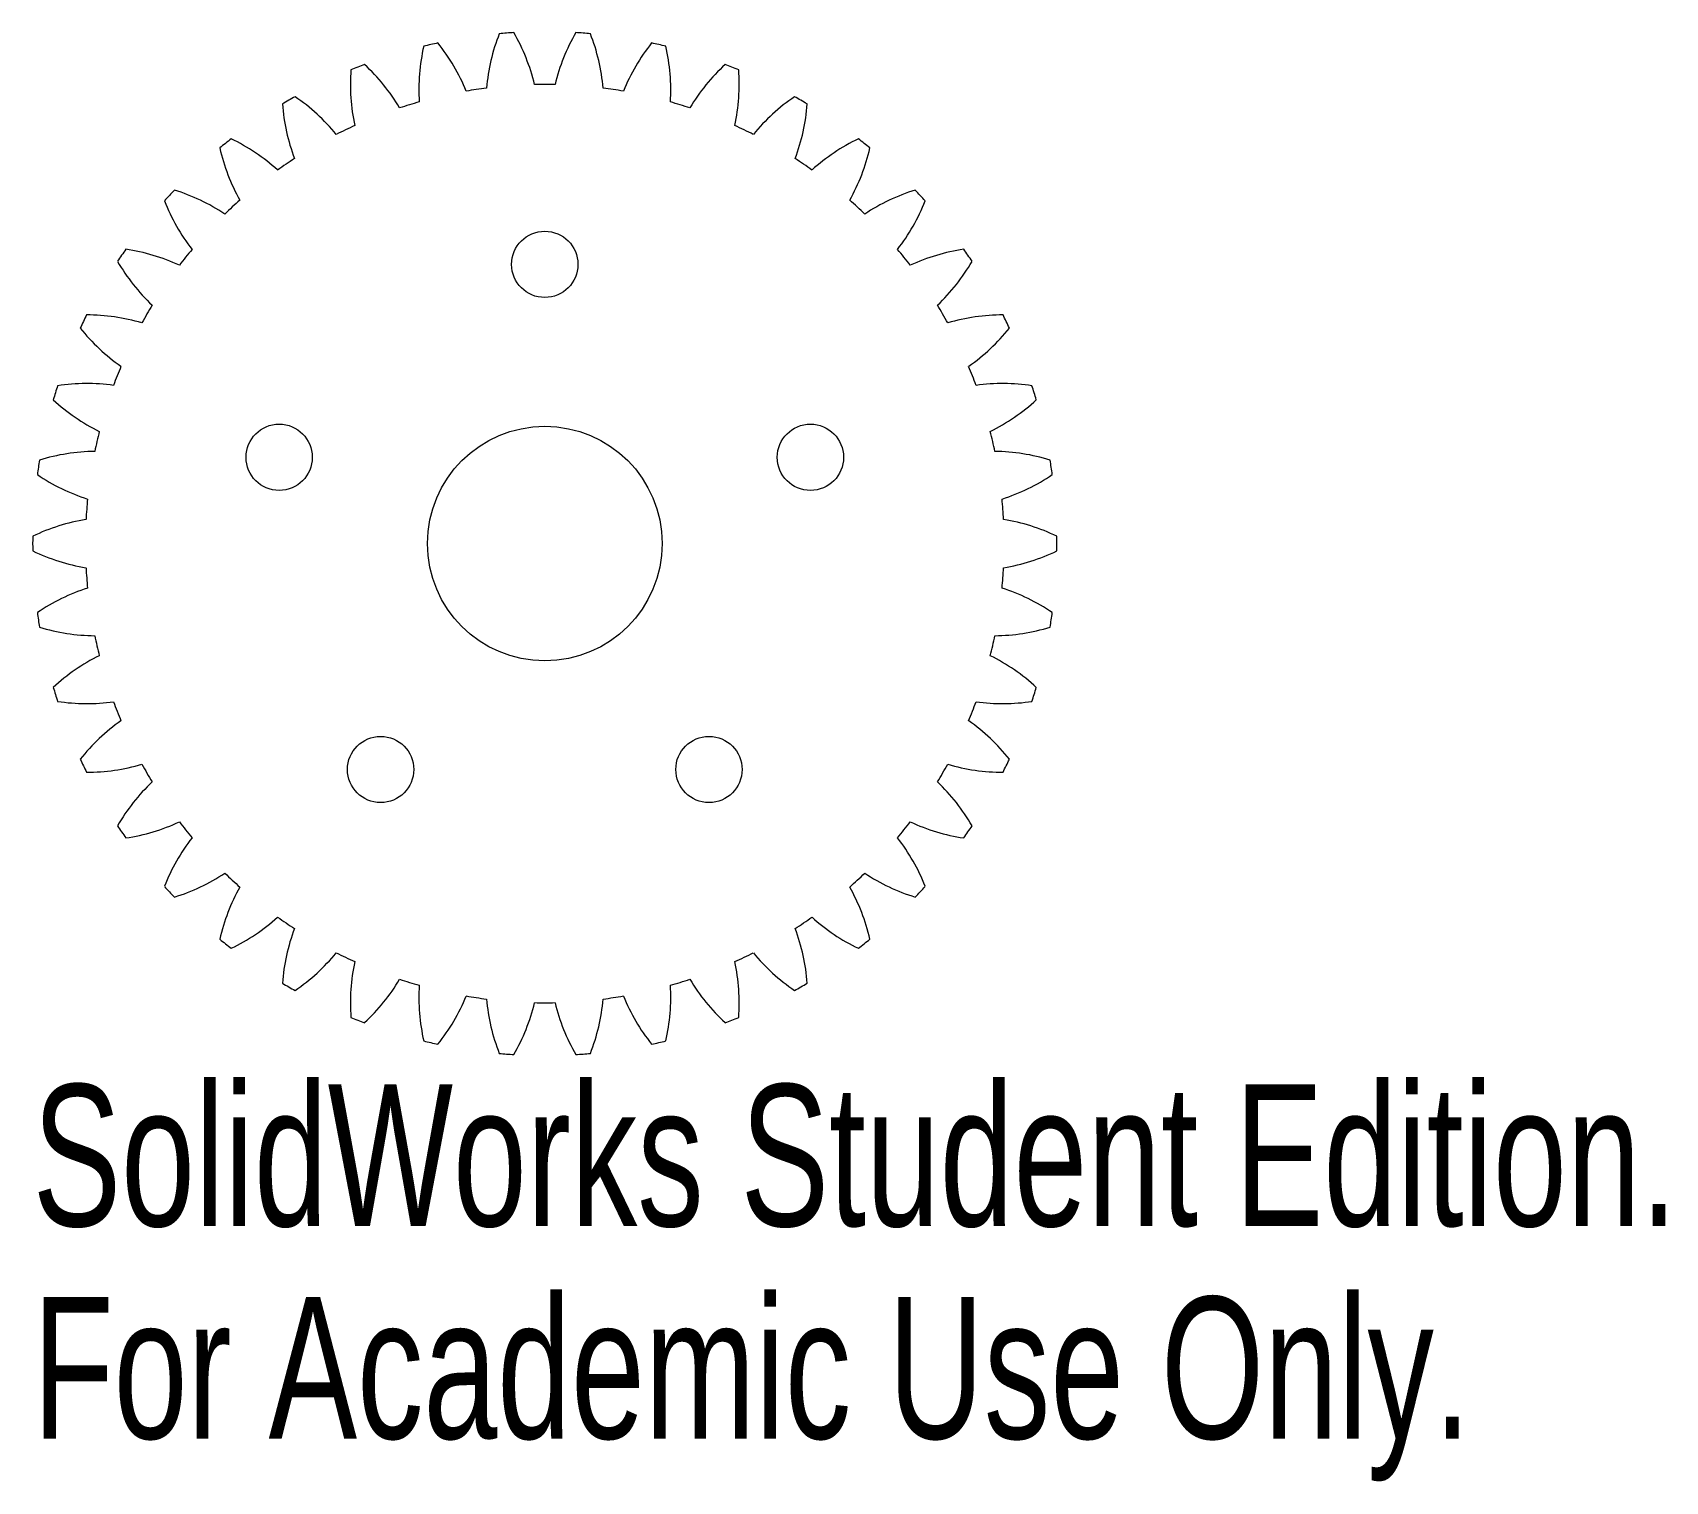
# Model space of a CAD drawing. Header units: inches. Extents: x -0.69 to 1.5, y -1.26 to 0.69.
import ezdxf

# ---------------------------------------------------------------- set-up
doc = ezdxf.new("R2010")
doc.units = ezdxf.units.IN
doc.header["$MEASUREMENT"] = 0
doc.styles.add('SLDTEXTSTYLE0', font='TXT', dxfattribs={"width": 0.7})

msp = doc.modelspace()

# ---------------------------------------------------------------- linework, layer by layer
at = {"color": 7, "linetype": 'Continuous', "lineweight": 15}
for centre, radius in [((0, 0.375), 0.0445), ((-0.3566, 0.1159), 0.0445), ((0, 0), 0.1575), ((0.3566, 0.1159), 0.0445), ((-0.2204, -0.3034), 0.0445), ((0.2204, -0.3034), 0.0445)]:
    msp.add_circle(centre, radius, dxfattribs=at)
for centre, radius, start, end in [((0.1832, 0.5888), 0.2625, 158.564, 174.9916), ((0, 0), 0.6875, 93.4672, 95.1043), ((-0.2689, 0.555), 0.2625, 13.5799, 30.0075), ((0.2689, 0.555), 0.2625, 149.9925, 166.4201), ((0, 0), 0.6875, 84.8957, 86.5328), ((-0.1832, 0.5888), 0.2625, 5.0084, 21.436), ((0.0934, 0.6096), 0.2625, 167.1354, 183.563), ((0, 0), 0.6875, 102.0386, 103.6757), ((-0.3486, 0.5087), 0.2625, 22.1513, 38.5789), ((0.3486, 0.5087), 0.2625, 141.4211, 157.8487), ((0, 0), 0.6875, 76.3243, 77.9614), ((-0.0934, 0.6096), 0.2625, 356.437, 12.8646), ((0.0015, 0.6167), 0.2625, 175.7068, 192.1344), ((0, 0), 0.6875, 110.61, 112.2471), ((-0.4205, 0.451), 0.2625, 30.7227, 47.1503), ((0.4205, 0.451), 0.2625, 132.8497, 149.2773), ((0, 0), 0.6875, 67.7529, 69.39), ((-0.0015, 0.6167), 0.2625, 347.8656, 4.2932), ((0, 0), 0.6167, 88.7243, 91.2757), ((0, 0), 0.6875, 119.1815, 120.8185), ((-0.4831, 0.3833), 0.2625, 39.2941, 55.7217), ((0, 0), 0.6167, 105.8672, 108.4186), ((0, 0), 0.6167, 97.2957, 99.8471), ((0, 0), 0.6167, 80.1529, 82.7043), ((0, 0), 0.6167, 71.5814, 74.1328), ((0.4831, 0.3833), 0.2625, 124.2783, 140.7059), ((0, 0), 0.6875, 59.1815, 60.8185), ((-0.0905, 0.61), 0.2625, 184.2783, 200.7059), ((0.0905, 0.61), 0.2625, 339.2941, 355.7217), ((0, 0), 0.6167, 114.4386, 116.99), ((0, 0), 0.6167, 63.01, 65.5614), ((0, 0), 0.6875, 127.7529, 129.39), ((-0.1804, 0.5897), 0.2625, 192.8497, 209.2773), ((-0.5348, 0.3071), 0.2625, 47.8656, 64.2932), ((0.5348, 0.3071), 0.2625, 115.7068, 132.1344), ((0.1804, 0.5897), 0.2625, 330.7227, 347.1503), ((0, 0), 0.6875, 50.61, 52.2471), ((0, 0), 0.6167, 123.01, 125.5614), ((0, 0), 0.6167, 54.4386, 56.99), ((0, 0), 0.6875, 136.3243, 137.9614), ((-0.2662, 0.5562), 0.2625, 201.4211, 217.8487), ((-0.5746, 0.2239), 0.2625, 56.437, 72.8646), ((0, 0), 0.6167, 131.5814, 134.1328), ((0, 0), 0.6167, 45.8672, 48.4186), ((0.5746, 0.2239), 0.2625, 107.1354, 123.563), ((0.2662, 0.5562), 0.2625, 322.1513, 338.5789), ((0, 0), 0.6875, 42.0386, 43.6757), ((0, 0), 0.6875, 144.8957, 146.5328), ((-0.6015, 0.1358), 0.2625, 65.0084, 81.436), ((0, 0), 0.6167, 140.1529, 142.7043), ((0, 0), 0.6167, 37.2957, 39.8471), ((0.6015, 0.1358), 0.2625, 98.564, 114.9916), ((0, 0), 0.6875, 33.4672, 35.1043), ((-0.3462, 0.5103), 0.2625, 209.9925, 226.4201), ((0.3462, 0.5103), 0.2625, 313.5799, 330.0075), ((0, 0), 0.6875, 153.4672, 155.1043), ((-0.6151, 0.0446), 0.2625, 73.5799, 90.0075), ((0, 0), 0.6167, 148.7243, 151.2757), ((0, 0), 0.6167, 28.7243, 31.2757), ((0.6151, 0.0446), 0.2625, 89.9925, 106.4201), ((0, 0), 0.6875, 24.8957, 26.5328), ((-0.4184, 0.4531), 0.2625, 218.564, 234.9916), ((0.4184, 0.4531), 0.2625, 305.0084, 321.436), ((0, 0), 0.6167, 157.2957, 159.8471), ((0, 0), 0.6167, 20.1529, 22.7043), ((0, 0), 0.6875, 162.0386, 163.6757), ((-0.6148, -0.0476), 0.2625, 82.1513, 98.5789), ((0.6148, -0.0476), 0.2625, 81.4211, 97.8487), ((0, 0), 0.6875, 16.3243, 17.9614), ((-0.4812, 0.3856), 0.2625, 227.1354, 243.563), ((0.4812, 0.3856), 0.2625, 296.437, 312.8646), ((0, 0), 0.6167, 165.8672, 168.4186), ((0, 0), 0.6167, 11.5814, 14.1328), ((0, 0), 0.6875, 170.61, 172.2471), ((-0.6009, -0.1387), 0.2625, 90.7227, 107.1503), ((0.6009, -0.1387), 0.2625, 72.8497, 89.2773), ((0, 0), 0.6875, 7.7529, 9.39), ((-0.5333, 0.3096), 0.2625, 235.7068, 252.1344), ((0.5333, 0.3096), 0.2625, 287.8656, 304.2932), ((0, 0), 0.6167, 174.4386, 176.99), ((0, 0), 0.6167, 3.01, 5.5614), ((-0.5735, -0.2267), 0.2625, 99.2941, 115.7217), ((0.5735, -0.2267), 0.2625, 64.2783, 80.7059), ((0, 0), 0.6875, 179.1815, 180.8185), ((0, 0), 0.6875, 359.1815, 0.8185), ((-0.5735, 0.2267), 0.2625, 244.2783, 260.7059), ((0.5735, 0.2267), 0.2625, 279.2941, 295.7217), ((0, 0), 0.6167, 183.01, 185.5614), ((0, 0), 0.6167, 354.4386, 356.99), ((-0.5333, -0.3096), 0.2625, 107.8656, 124.2932), ((0.5333, -0.3096), 0.2625, 55.7068, 72.1344), ((0, 0), 0.6875, 187.7529, 189.39), ((0, 0), 0.6875, 350.61, 352.2471), ((-0.6009, 0.1387), 0.2625, 252.8497, 269.2773), ((0, 0), 0.6167, 191.5814, 194.1328), ((0, 0), 0.6167, 345.8672, 348.4186), ((0.6009, 0.1387), 0.2625, 270.7227, 287.1503), ((-0.4812, -0.3856), 0.2625, 116.437, 132.8646), ((0.4812, -0.3856), 0.2625, 47.1354, 63.563), ((0, 0), 0.6875, 196.3243, 197.9614), ((0, 0), 0.6875, 342.0386, 343.6757), ((-0.6148, 0.0476), 0.2625, 261.4211, 277.8487), ((0, 0), 0.6167, 200.1529, 202.7043), ((0, 0), 0.6167, 337.2957, 339.8471), ((0.6148, 0.0476), 0.2625, 262.1513, 278.5789), ((-0.4184, -0.4531), 0.2625, 125.0084, 141.436), ((0.4184, -0.4531), 0.2625, 38.564, 54.9916), ((0, 0), 0.6875, 204.8957, 206.5328), ((-0.6151, -0.0446), 0.2625, 269.9925, 286.4201), ((0, 0), 0.6167, 208.7243, 211.2757), ((0, 0), 0.6167, 328.7243, 331.2757), ((0.6151, -0.0446), 0.2625, 253.5799, 270.0075), ((0, 0), 0.6875, 333.4672, 335.1043), ((-0.3462, -0.5103), 0.2625, 133.5799, 150.0075), ((0.3462, -0.5103), 0.2625, 29.9925, 46.4201), ((0, 0), 0.6875, 213.4672, 215.1043), ((-0.6015, -0.1358), 0.2625, 278.564, 294.9916), ((0, 0), 0.6167, 217.2957, 219.8471), ((0, 0), 0.6167, 320.1529, 322.7043), ((0.6015, -0.1358), 0.2625, 245.0084, 261.436), ((0, 0), 0.6875, 324.8957, 326.5328), ((-0.2662, -0.5562), 0.2625, 142.1513, 158.5789), ((0.2662, -0.5562), 0.2625, 21.4211, 37.8487), ((-0.5746, -0.2239), 0.2625, 287.1354, 303.563), ((0, 0), 0.6167, 225.8672, 228.4186), ((0, 0), 0.6167, 311.5814, 314.1328), ((0.5746, -0.2239), 0.2625, 236.437, 252.8646), ((0, 0), 0.6875, 222.0386, 223.6757), ((-0.1804, -0.5897), 0.2625, 150.7227, 167.1503), ((0.1804, -0.5897), 0.2625, 12.8497, 29.2773), ((0, 0), 0.6875, 316.3243, 317.9614), ((-0.5348, -0.3071), 0.2625, 295.7068, 312.1344), ((0, 0), 0.6167, 234.4386, 236.99), ((0, 0), 0.6167, 303.01, 305.5614), ((0.5348, -0.3071), 0.2625, 227.8656, 244.2932), ((-0.0905, -0.61), 0.2625, 159.2941, 175.7217), ((0.0905, -0.61), 0.2625, 4.2783, 20.7059), ((0, 0), 0.6875, 230.61, 232.2471), ((0, 0), 0.6875, 307.7529, 309.39), ((-0.4831, -0.3833), 0.2625, 304.2783, 320.7059), ((0, 0), 0.6167, 243.01, 245.5614), ((0.0015, -0.6167), 0.2625, 167.8656, 184.2932), ((0, 0), 0.6167, 294.4386, 296.99), ((-0.0015, -0.6167), 0.2625, 355.7068, 12.1344), ((0.4831, -0.3833), 0.2625, 219.2941, 235.7217), ((0, 0), 0.6875, 239.1815, 240.8185), ((-0.4205, -0.451), 0.2625, 312.8497, 329.2773), ((0, 0), 0.6167, 251.5814, 254.1328), ((0, 0), 0.6167, 285.8672, 288.4186), ((0.4205, -0.451), 0.2625, 210.7227, 227.1503), ((0, 0), 0.6875, 299.1815, 300.8185), ((0.0934, -0.6096), 0.2625, 176.437, 192.8646), ((-0.3486, -0.5087), 0.2625, 321.4211, 337.8487), ((0, 0), 0.6167, 260.1529, 262.7043), ((0.1832, -0.5888), 0.2625, 185.0084, 201.436), ((-0.1832, -0.5888), 0.2625, 338.564, 354.9916), ((0, 0), 0.6167, 277.2957, 279.8471), ((0.3486, -0.5087), 0.2625, 202.1513, 218.5789), ((-0.0934, -0.6096), 0.2625, 347.1354, 3.563), ((-0.2689, -0.555), 0.2625, 329.9925, 346.4201), ((0, 0), 0.6167, 268.7243, 271.2757), ((0.2689, -0.555), 0.2625, 193.5799, 210.0075), ((0, 0), 0.6875, 247.7529, 249.39), ((0, 0), 0.6875, 290.61, 292.2471), ((0, 0), 0.6875, 256.3243, 257.9614), ((0, 0), 0.6875, 282.0386, 283.6757), ((0, 0), 0.6875, 264.8957, 266.5328), ((0, 0), 0.6875, 273.4672, 275.1043)]:
    msp.add_arc(centre, radius, start, end, dxfattribs=at)

# ---------------------------------------------------------------- texts
at = {"color": 7, "linetype": 'Continuous', "char_height": 0.1903, "attachment_point": 1, "style": 'SLDTEXTSTYLE0'}
for s, insert in [('SolidWorks Student Edition.', (-0.6875, -0.7264)), ('For Academic Use Only.', (-0.6875, -1.0118))]:
    msp.add_mtext(s, dxfattribs=dict(at, insert=insert))

doc.saveas('drawing.dxf')
